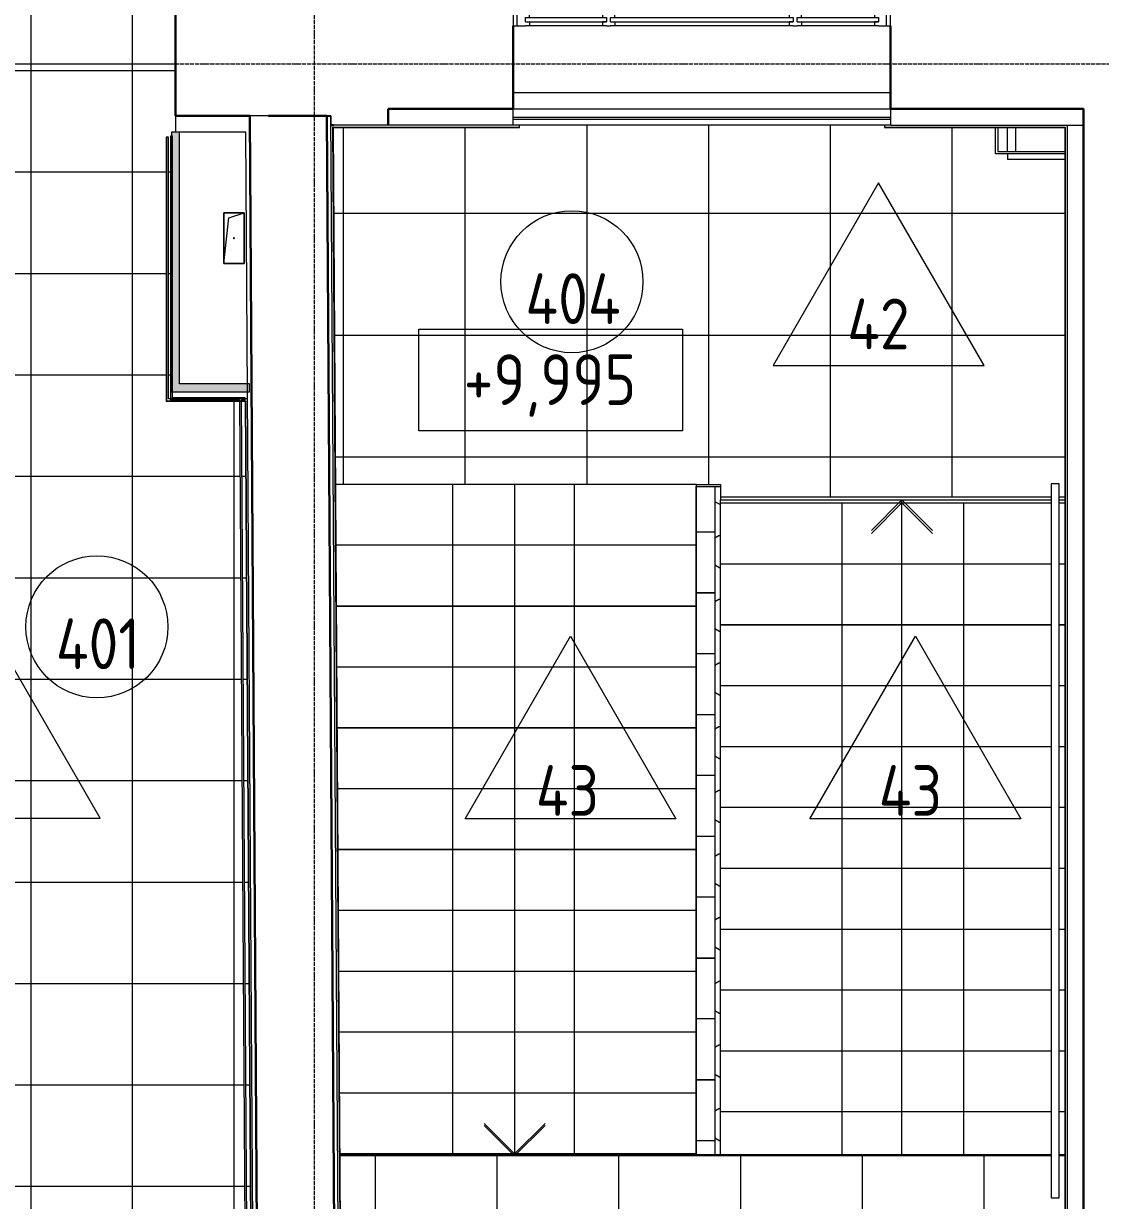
# Model space of a CAD drawing. Header units: millimetres. Extents: x -10915 to 62537, y -37640 to 44223.
# Drawn here: x 1565 to 6873, y 14642 to 20443 of the extents above; entities that cross this region are included whole.
import ezdxf

# ---------------------------------------------------------------- set-up
doc = ezdxf.new("R2010")
doc.units = ezdxf.units.MM
doc.linetypes.add('ADSK_Линия сетки', pattern=[25, 20, -2.5, 0, -2.5])
for name, color, linetype, lineweight in [('_ Окна', 7, 'Continuous', 9), ('Аннотация', 7, 'Continuous', 20), ('Лестницы', 7, 'Continuous', 9), ('Марки', 7, 'Continuous', 20), ('Марки помещений', 7, 'Continuous', 20), ('Обобщенные модели', 7, 'Continuous', 18), ('Окна', 7, 'Continuous', 9), ('Оси', 7, 'Continuous', 9), ('Отметки', 7, 'Continuous', 9), ('Перекрытие', 7, 'Continuous', 18), ('Перекрытие штриховка', 7, 'Continuous', 18), ('Потолки', 7, 'Continuous', 9), ('Потолки штриховка', 7, 'Continuous', 9), ('Стены внутренние', 7, 'Continuous', 18), ('Стены наружные', 7, 'Continuous', 18), ('Стены несущие', 7, 'Continuous', 30), ('Стены отделка', 7, 'Continuous', 30), ('Стены штриховка', 7, 'Continuous', 9), ('Стрелки вверх', 7, 'Continuous', 18)]:
    doc.layers.add(name, color=color, linetype=linetype, lineweight=lineweight)
doc.layers.add('Линии', color=7, linetype='Continuous', lineweight=9, true_color=0x00a600)
doc.styles.add('GOST Common_1', font='GOST_Common.ttf', dxfattribs={"width": 0.9, "height": 250})
doc.styles.add('GOST Common_2', font='GOST_Common.ttf', dxfattribs={"width": 0.9, "height": 250})
pattern_1 = [(0, (4880.8, 18171.4), (0, 600), []), (90, (4880.8, 18171.4), (-600, 4e-14), [])]
pattern_2 = [(180, (5000, 14480.06), (-7e-14, -600), []), (270, (5000, 14480.06), (600, 4e-14), [])]
pattern_3 = [(0, (4980.8, 18236.54), (0, 600), []), (90, (4980.8, 18236.54), (-600, 4e-14), [])]

# ---------------------------------------------------------------- blocks, each defined once
blk = doc.blocks.new('окно трехпол с фрамугой - 1820-2200_h___нов_ ок-20-2116897-План полов 4-го этажа')
at = {"layer": '_ Окна', "lineweight": 18}
for p, q in [((-850, 175), (-930, 175)), ((-930, 175), (-930, 115)), ((-850, 155), (-850, 175)), ((-430, 175), (-490, 175)), ((-490, 175), (-490, 155)), ((-430, 155), (-430, 175)), ((490, 175), (430, 175)), ((430, 175), (430, 155)), ((490, 155), (490, 175)), ((850, 175), (850, 155)), ((930, 175), (850, 175)), ((930, 115), (930, 175)), ((-870, 135), (-870, 155)), ((-870, 155), (-850, 155)), ((-870, 135), (-850, 135)), ((-850, 135), (-850, 115)), ((-490, 155), (-470, 155)), ((-490, 135), (-490, 115)), ((-470, 135), (-490, 135)), ((-470, 155), (-470, 135)), ((-450, 135), (-450, 155)), ((-450, 155), (-430, 155)), ((-450, 135), (-430, 135)), ((-430, 135), (-430, 115)), ((430, 155), (450, 155)), ((430, 135), (430, 115)), ((450, 135), (430, 135)), ((450, 155), (450, 135)), ((470, 135), (470, 155)), ((470, 155), (490, 155)), ((470, 135), (490, 135)), ((490, 135), (490, 115)), ((850, 155), (870, 155)), ((850, 135), (850, 115)), ((870, 135), (850, 135)), ((870, 155), (870, 135)), ((-930, 115), (-870, 115)), ((-850, 115), (-870, 115)), ((-470, 115), (-490, 115)), ((-470, 115), (-450, 115)), ((-430, 115), (-450, 115)), ((450, 115), (430, 115)), ((450, 115), (470, 115)), ((490, 115), (470, 115)), ((870, 115), (850, 115)), ((870, 115), (930, 115))]:
    blk.add_line(p, q, dxfattribs=at)
at = {"layer": '_ Окна'}
for p, q in [((-910, 115), (-910, 175)), ((910, 115), (910, 175)), ((-870, 135), (-470, 135)), ((-850, 155), (-490, 155)), ((-450, 135), (450, 135)), ((-430, 155), (430, 155)), ((470, 135), (870, 135)), ((490, 155), (850, 155))]:
    blk.add_line(p, q, dxfattribs=at)
at = {"layer": 'Окна'}
for p, q in [((-850, 175), (-490, 175)), ((-430, 175), (430, 175)), ((490, 175), (850, 175)), ((-490, 115), (-850, 115)), ((430, 115), (-430, 115)), ((850, 115), (490, 115))]:
    blk.add_line(p, q, dxfattribs=at)
blk = doc.blocks.new('GM_Отверстие прямоугольное _в плите_ - Отверстие-3906246-План полов 4-го этажа')
at = {"layer": 'Обобщенные модели'}
for p, q in [((-50, -125), (-50, 125)), ((-50, 125), (50, 125)), ((50, 125), (-50, 125)), ((-50, 125), (-50, -125)), ((-25, 100), (50, 125)), ((50, 125), (50, -125)), ((50, -125), (50, 125)), ((-50, -125), (-25, 100)), ((50, -125), (-50, -125)), ((-50, -125), (50, -125))]:
    blk.add_line(p, q, dxfattribs=at)
for start, end in [(360, 180), (180, 360), (60, 165), (300, 360), (195, 270)]:
    blk.add_arc((0, 0), 2.5, start, end, dxfattribs=at)
blk = doc.blocks.new('ADSK_Марка_Помещение_ОдноЗначение - Номер-159740-План полов 4-го этажа')
at = {"layer": 'Марки помещений'}
blk.add_circle((0, 0), 3.5, dxfattribs=at)
blk = doc.blocks.new('ADSK_Марка_ПерекрытиеПол - Экземпляр_Отделка пола-158379-План полов 4-го этажа')
at = {"layer": 'Марки', "color": 1, "true_color": 0xff0000}
for p, q in [((0, 9), (-5.196, 0)), ((5.196, 0), (0, 9)), ((-5.196, 0), (5.196, 0))]:
    blk.add_line(p, q, dxfattribs=at)
blk = doc.blocks.new('Высотные отметки - Рамка-12095-План полов 4-го этажа')
at = {"layer": 'Аннотация'}
for p, q in [((-6.5, 0), (-6.5, 5)), ((-6.5, 5), (6.5, 5)), ((6.5, 5), (6.5, 0)), ((6.5, 0), (-6.5, 0))]:
    blk.add_line(p, q, dxfattribs=at)

msp = doc.modelspace()

# ---------------------------------------------------------------- hatches: boundary and pattern name
at = {"layer": 'Лестницы', "true_color": 0x787878}
h = msp.add_hatch(dxfattribs=at)
h.set_pattern_fill('FP_22', color=8, style=0, pattern_type=2)
h.set_pattern_definition(pattern_1)
h.paths.add_polyline_path([(3105.67, 17871.373), (4880.798, 17871.373), (4880.798, 18171.373), (3103.733, 18171.373), (3103.798, 18161.373)])
h = msp.add_hatch(dxfattribs=at)
h.set_pattern_fill('FP_26', color=8, style=0, pattern_type=2)
h.set_pattern_definition(pattern_3)
h.paths.add_polyline_path([(4881.268, 17936.542), (4971.881, 17936.542), (4971.881, 18161.373), (4881.268, 18160.863)])
h = msp.add_hatch(dxfattribs=at)
h.set_pattern_fill('FP_23', color=8, style=0, pattern_type=2)
h.set_pattern_definition(pattern_2)
h.paths.add_polyline_path([(6670, 17780.063), (6698, 17780.063), (6698, 18080.063), (6670, 18080.063)])
h.paths.add_polyline_path([(5666.098, 17780.063), (6630, 17780.063), (6630, 18080.063), (5000, 18080.063), (5000, 17780.063)])
h = msp.add_hatch(dxfattribs=at)
h.set_pattern_fill('FP_26', color=8, style=0, pattern_type=2)
h.set_pattern_definition(pattern_3)
h.paths.add_polyline_path([(4971.881, 17636.542), (4971.881, 17936.542), (4881.268, 17936.542), (4881.268, 17636.542)])
h = msp.add_hatch(dxfattribs=at)
h.set_pattern_fill('FP_22', color=8, style=0, pattern_type=2)
h.set_pattern_definition(pattern_1)
h.paths.add_polyline_path([(3107.606, 17571.373), (4880.798, 17571.373), (4880.798, 17871.373), (3105.67, 17871.373), (3107.283, 17621.376)])
h = msp.add_hatch(dxfattribs=at)
h.set_pattern_fill('FP_23', color=8, style=0, pattern_type=2)
h.set_pattern_definition(pattern_2)
h.paths.add_polyline_path([(6630, 17480.063), (6630, 17780.063), (5000, 17780.063), (5000, 17480.063), (5666.098, 17480.063)])
h.paths.add_polyline_path([(6698, 17480.063), (6698, 17780.063), (6670, 17780.063), (6670, 17480.063), (6694.574, 17480.063)])
h = msp.add_hatch(dxfattribs=at)
h.set_pattern_fill('FP_26', color=8, style=0, pattern_type=2)
h.set_pattern_definition(pattern_3)
h.paths.add_polyline_path([(4881.268, 17336.542), (4971.881, 17336.542), (4971.881, 17636.542), (4881.268, 17636.542), (4881.268, 17503.854)])
h = msp.add_hatch(dxfattribs=at)
h.set_pattern_fill('FP_22', color=8, style=0, pattern_type=2)
h.set_pattern_definition(pattern_1)
h.paths.add_polyline_path([(3139.078, 17271.373), (4880.798, 17271.373), (4880.798, 17571.373), (3107.606, 17571.373), (3110.003, 17271.373), (3137.078, 17271.373)])
h = msp.add_hatch(dxfattribs=at)
h.set_pattern_fill('FP_23', color=8, style=0, pattern_type=2)
h.set_pattern_definition(pattern_2)
h.paths.add_polyline_path([(6698, 17180.063), (6698, 17480.063), (6670, 17480.063), (6670, 17180.063), (6694.574, 17180.063)])
h.paths.add_polyline_path([(5000, 17180.063), (6630, 17180.063), (6630, 17480.063), (5000, 17480.063)])
h = msp.add_hatch(dxfattribs=at)
h.set_pattern_fill('FP_26', color=8, style=0, pattern_type=2)
h.set_pattern_definition(pattern_3)
h.paths.add_polyline_path([(4971.881, 17036.542), (4971.881, 17336.542), (4881.268, 17336.542), (4881.268, 17036.542)])
h = msp.add_hatch(dxfattribs=at)
h.set_pattern_fill('FP_22', color=8, style=0, pattern_type=2)
h.set_pattern_definition(pattern_1)
h.paths.add_polyline_path([(3111.479, 16971.373), (4880.798, 16971.373), (4880.798, 17271.373), (3109.543, 17271.373), (3110.172, 17173.811)])
h = msp.add_hatch(dxfattribs=at)
h.set_pattern_fill('FP_23', color=8, style=0, pattern_type=2)
h.set_pattern_definition(pattern_2)
h.paths.add_polyline_path([(6698, 16880.063), (6698, 17180.063), (6670, 17180.063), (6670, 16880.063), (6694.574, 16880.063)])
h.paths.add_polyline_path([(5000, 16880.063), (6630, 16880.063), (6630, 17180.063), (5000, 17180.063)])
h = msp.add_hatch(dxfattribs=at)
h.set_pattern_fill('FP_26', color=8, style=0, pattern_type=2)
h.set_pattern_definition(pattern_3)
h.paths.add_polyline_path([(4881.268, 16736.542), (4971.881, 16736.542), (4971.881, 17036.542), (4881.268, 17036.542), (4881.268, 16762.93)])
h = msp.add_hatch(dxfattribs=at)
h.set_pattern_fill('FP_22', color=8, style=0, pattern_type=2)
h.set_pattern_definition(pattern_1)
h.paths.add_polyline_path([(3139.078, 16671.373), (4880.798, 16671.373), (4880.798, 16971.373), (3111.479, 16971.373), (3113.416, 16671.373), (3137.078, 16671.373)])
h = msp.add_hatch(dxfattribs=at)
h.set_pattern_fill('FP_23', color=8, style=0, pattern_type=2)
h.set_pattern_definition(pattern_2)
h.paths.add_polyline_path([(6698, 16580.063), (6698, 16880.063), (6670, 16880.063), (6670, 16580.063), (6694.574, 16580.063)])
h.paths.add_polyline_path([(5666.098, 16580.063), (6630, 16580.063), (6630, 16880.063), (5000, 16880.063), (5000, 16580.063)])
h = msp.add_hatch(dxfattribs=at)
h.set_pattern_fill('FP_26', color=8, style=0, pattern_type=2)
h.set_pattern_definition(pattern_3)
h.paths.add_polyline_path([(4971.881, 16436.542), (4971.881, 16736.542), (4881.268, 16736.542), (4881.268, 16436.542)])
h = msp.add_hatch(dxfattribs=at)
h.set_pattern_fill('FP_22', color=8, style=0, pattern_type=2)
h.set_pattern_definition(pattern_1)
h.paths.add_polyline_path([(3139.078, 16371.373), (4880.798, 16371.373), (4880.798, 16671.373), (3113.416, 16671.373), (3115.352, 16371.373), (3137.078, 16371.373)])
h = msp.add_hatch(dxfattribs=at)
h.set_pattern_fill('FP_23', color=8, style=0, pattern_type=2)
h.set_pattern_definition(pattern_2)
h.paths.add_polyline_path([(6698, 16280.063), (6698, 16580.063), (6670, 16580.063), (6670, 16280.063), (6694.574, 16280.063)])
h.paths.add_polyline_path([(5000, 16280.063), (6630, 16280.063), (6630, 16580.063), (5000, 16580.063)])
h = msp.add_hatch(dxfattribs=at)
h.set_pattern_fill('FP_26', color=8, style=0, pattern_type=2)
h.set_pattern_definition(pattern_3)
h.paths.add_polyline_path([(4971.881, 16136.542), (4971.881, 16436.542), (4881.268, 16436.542), (4881.268, 16136.542)])
h = msp.add_hatch(dxfattribs=at)
h.set_pattern_fill('FP_22', color=8, style=0, pattern_type=2)
h.set_pattern_definition(pattern_1)
h.paths.add_polyline_path([(3139.078, 16071.373), (4880.798, 16071.373), (4880.798, 16371.373), (3115.352, 16371.373), (3117.289, 16071.373), (3137.078, 16071.373)])
h = msp.add_hatch(dxfattribs=at)
h.set_pattern_fill('FP_23', color=8, style=0, pattern_type=2)
h.set_pattern_definition(pattern_2)
h.paths.add_polyline_path([(6630, 15980.063), (6630, 16280.063), (5000, 16280.063), (5000, 15980.063), (5666.098, 15980.063)])
h.paths.add_polyline_path([(6698, 15980.063), (6698, 16280.063), (6670, 16280.063), (6670, 15980.063), (6694.574, 15980.063)])
h = msp.add_hatch(dxfattribs=at)
h.set_pattern_fill('FP_26', color=8, style=0, pattern_type=2)
h.set_pattern_definition(pattern_3)
h.paths.add_polyline_path([(4881.268, 15836.542), (4971.881, 15836.542), (4971.881, 16136.542), (4881.268, 16136.542), (4881.268, 16022.005)])
h = msp.add_hatch(dxfattribs=at)
h.set_pattern_fill('FP_22', color=8, style=0, pattern_type=2)
h.set_pattern_definition(pattern_1)
h.paths.add_polyline_path([(3139.078, 15771.373), (4880.798, 15771.373), (4880.798, 16071.373), (3117.289, 16071.373), (3119.225, 15771.373), (3137.078, 15771.373)])
h = msp.add_hatch(dxfattribs=at)
h.set_pattern_fill('FP_23', color=8, style=0, pattern_type=2)
h.set_pattern_definition(pattern_2)
h.paths.add_polyline_path([(6698, 15680.063), (6698, 15980.063), (6670, 15980.063), (6670, 15680.063), (6694.574, 15680.063)])
h.paths.add_polyline_path([(5000, 15680.063), (6630, 15680.063), (6630, 15980.063), (5000, 15980.063)])
h = msp.add_hatch(dxfattribs=at)
h.set_pattern_fill('FP_26', color=8, style=0, pattern_type=2)
h.set_pattern_definition(pattern_3)
h.paths.add_polyline_path([(4971.881, 15536.542), (4971.881, 15836.542), (4881.268, 15836.542), (4881.268, 15536.542)])
h = msp.add_hatch(dxfattribs=at)
h.set_pattern_fill('FP_22', color=8, style=0, pattern_type=2)
h.set_pattern_definition(pattern_1)
h.paths.add_polyline_path([(3123.485, 15471.373), (4880.798, 15471.373), (4880.798, 15771.373), (3119.225, 15771.373), (3121.162, 15471.373)])
h = msp.add_hatch(dxfattribs=at)
h.set_pattern_fill('FP_23', color=8, style=0, pattern_type=2)
h.set_pattern_definition(pattern_2)
h.paths.add_polyline_path([(6698, 15380.063), (6698, 15680.063), (6670, 15680.063), (6670, 15380.063), (6694.574, 15380.063)])
h.paths.add_polyline_path([(5000, 15380.063), (6630, 15380.063), (6630, 15680.063), (5000, 15680.063)])
h = msp.add_hatch(dxfattribs=at)
h.set_pattern_fill('FP_26', color=8, style=0, pattern_type=2)
h.set_pattern_definition(pattern_3)
h.paths.add_polyline_path([(4971.881, 15236.542), (4971.881, 15536.542), (4881.268, 15536.542), (4881.268, 15236.542)])
h = msp.add_hatch(dxfattribs=at)
h.set_pattern_fill('FP_22', color=8, style=0, pattern_type=2)
h.set_pattern_definition(pattern_1)
h.paths.add_polyline_path([(3139.207, 15171.373), (4880.798, 15171.373), (4880.798, 15471.373), (3121.162, 15471.373), (3123.485, 15171.373), (3139.078, 15171.373)])
h = msp.add_hatch(dxfattribs=at)
h.set_pattern_fill('FP_23', color=8, style=0, pattern_type=2)
h.set_pattern_definition(pattern_2)
h.paths.add_polyline_path([(5000, 15080.063), (6630, 15080.063), (6630, 15380.063), (5000, 15380.063), (5000, 15281.08)])
h.paths.add_polyline_path([(6698, 15080.063), (6698, 15380.063), (6670, 15380.063), (6670, 15080.063), (6694.574, 15080.063)])
h = msp.add_hatch(dxfattribs=at)
h.set_pattern_fill('FP_26', color=8, style=0, pattern_type=2)
h.set_pattern_definition(pattern_3)
h.paths.add_polyline_path([(4971.881, 14936.542), (4971.881, 15236.542), (4881.268, 15236.542), (4881.268, 14936.542)])
h = msp.add_hatch(dxfattribs=at)
h.set_pattern_fill('FP_22', color=8, style=0, pattern_type=2)
h.set_pattern_definition(pattern_1)
h.paths.add_polyline_path([(3139.207, 14871.373), (4880.798, 14871.373), (4880.798, 15171.373), (3123.098, 15171.373), (3125.035, 14871.373), (3139.078, 14871.373)])
h = msp.add_hatch(dxfattribs=at)
h.set_pattern_fill('FP_23', color=8, style=0, pattern_type=2)
h.set_pattern_definition(pattern_2)
h.paths.add_polyline_path([(6698, 14866.542), (6698, 15080.063), (6670, 15080.063), (6670, 14866.542), (6694.574, 14866.542)])
h.paths.add_polyline_path([(5666.098, 14866.542), (6630, 14866.542), (6630, 15080.063), (5000, 15080.063), (5000, 14866.542)])
h = msp.add_hatch(dxfattribs=at)
h.set_pattern_fill('FP_26', color=8, style=0, pattern_type=2)
h.set_pattern_definition(pattern_3)
h.paths.add_polyline_path([(4971.881, 14866.542), (4971.881, 14936.542), (4881.268, 14936.542), (4881.268, 14866.542)])
at = {"layer": 'Перекрытие штриховка', "lineweight": 9, "true_color": 0x787878}
h = msp.add_hatch(dxfattribs=at)
h.set_pattern_fill('FP_17', color=8, style=0, pattern_type=2)
h.set_pattern_definition([(270, (11102.2, 26211.3), (500, 3e-14), []), (0, (11102.2, 26211.3), (0, 500), [])])
h.paths.add_polyline_path([(152, 36430.054), (150, 36432.072), (150, 36430.072)])
h.paths.add_polyline_path([(152, 20529.703), (150, 20527.703), (152, 20527.703)])
h.paths.add_polyline_path([(325.932, 20245), (2313.932, 20245.043), (2314.244, 20529.703), (2501.918, 20529.703), (2501.918, 20532.703), (2314.244, 20532.703), (2314.244, 20542.703), (2501.918, 20542.703), (2501.918, 35740.947), (2387.87, 35740.947), (2387.87, 36382.421), (1844.494, 36387.192), (1844.758, 36397.19), (2387.87, 36392.422), (2387.87, 36410.422), (1844.74, 36415.191), (1844.845, 36467.192), (1760.276, 36467.11), (1762.366, 36463.416), (948.559, 36003.044), (944.128, 36010.877), (934.87, 36006.933), (909.82, 36051.213), (901.116, 36046.29), (896.685, 36054.123), (1630.205, 36469.077), (660.242, 36477.594), (834.938, 36374.678), (830.369, 36366.923), (838.985, 36361.847), (812.591, 36317.044), (821.207, 36311.968), (816.639, 36304.214), (528.002, 36474.254), (530.64, 36478.731), (445.251, 36479.306), (444.636, 36427.485), (152, 36429.483), (152, 36412.053), (444.636, 36409.484), (444.548, 36399.484), (180, 36401.807), (180, 26994), (170, 26994), (170, 36401.895), (152, 36401.807), (152, 26994), (120, 26994), (120, 26908.608), (124.5, 26911.206), (592, 26101.472), (584.206, 26096.972), (589.206, 26088.312), (544.172, 26062.312), (549.172, 26053.652), (541.378, 26049.152), (120, 26779), (120, 25809), (221.378, 25984.592), (229.172, 25980.092), (234.172, 25988.752), (279.206, 25962.752), (284.206, 25971.413), (292, 25966.913), (124.5, 25676.794), (120, 25679.392), (120, 25594), (152, 25594), (152, 20529.703), (170, 20529.703), (170, 25594), (180, 25594), (180, 20542.703), (325.619, 20542.703), (325.025, 20532.703), (180, 20532.703), (180, 20529.703), (325.619, 20529.703), (325.932, 20467.553)])
h.paths.add_polyline_path([(2717.679, 20529.703), (2640.362, 35740.947), (2513.918, 35740.947), (2513.918, 20542.703), (2709.638, 20542.703), (2709.638, 20532.703), (2513.918, 20532.703), (2513.918, 20529.703), (2713.74, 20529.703)])
h.paths.add_polyline_path([(2719.689, 20527.703), (2717.679, 20529.703), (2717.74, 20527.705)])
h.paths.add_polyline_path([(120, 25687), (120.739, 25690.512), (120, 25689.954)])
h.paths.add_polyline_path([(120, 26897.061), (121.706, 26898.046), (120, 26901), (120, 26898.046)])
h.paths.add_polyline_path([(2501.918, 35780.947), (2640.158, 35780.947), (2637.061, 36380.233), (2427.87, 36382.07), (2427.87, 35780.947)])
h.paths.add_polyline_path([(2637.061, 36390.234), (2636.97, 36408.235), (2427.87, 36410.071), (2427.87, 36392.071), (2636.97, 36390.235)])
h.paths.add_polyline_path([(2638.97, 36408.218), (2638.872, 36410.13), (2637.061, 36408.235), (2638.96, 36408.218)])
h.paths.add_polyline_path([(2679.148, 36440.369), (2688.807, 36440.418), (2688.709, 36459.781), (2679.318, 36459.781), (2679.148, 36440.418)])
h.paths.add_polyline_path([(1749.231, 36466.326), (1752.2, 36468.006), (1748.787, 36467.11)])
h.paths.add_polyline_path([(541.186, 36476.933), (541.186, 36478.639), (538.247, 36478.665)])
h = msp.add_hatch(dxfattribs=at)
h.set_pattern_fill('FP_64', color=8, style=0, pattern_type=2)
h.set_pattern_definition([(0, (11602.2, 33711.3), (0, 500), []), (90, (11602.2, 33711.3), (-500, 3e-14), [])])
h.paths.add_polyline_path([(152, 12809.342), (170, 12809.342), (170, 14495.002), (180, 14495.002), (180, 12809.342), (2666.344, 12809.342), (2628.931, 18582), (2270.244, 18582), (2270.244, 18584), (2268.244, 18584), (2268.244, 19882.703), (2280.244, 19882.703), (2280.244, 18594), (2289.244, 18594.558), (2289.244, 19887.703), (2294.244, 19887.703), (2294.244, 19907.703), (2314.244, 19907.703), (2313.932, 20242.703), (325.932, 20242.703), (325.619, 19895.703), (152, 19895.703), (152, 19892.703), (325.619, 19892.703), (325.619, 19882.703), (180, 19882.703), (180, 18914.327), (170, 18914.327), (170, 19882.703), (152, 19882.703), (152, 18914.327), (120, 18914.327), (120, 18864.327), (645, 17955), (610.359, 17935), (120, 18784.327), (120, 17764.327), (152, 17764.327), (152, 15895.002), (120, 15895.002), (120, 15809.609), (124.5, 15812.207), (592, 15002.474), (584.206, 14997.974), (589.206, 14989.313), (544.172, 14963.313), (549.172, 14954.653), (541.378, 14950.153), (120, 15680.002), (120, 14710.002), (221.378, 14885.594), (229.172, 14881.094), (234.172, 14889.754), (279.206, 14863.754), (284.206, 14872.414), (292, 14867.914), (124.5, 14577.796), (120, 14580.394), (120, 14495.002), (152, 14495.002), (152, 13799.231)])
h.paths.add_polyline_path([(2694.344, 12809.342), (2656.971, 18582), (2638.97, 18582), (2676.344, 12809.342), (2680.388, 12809.342)])
h.paths.add_polyline_path([(120, 14588.002), (121.706, 14590.956), (120, 14590.956)])
h.paths.add_polyline_path([(120, 15798.062), (121.706, 15799.047), (120, 15802.002), (120, 15799.047)])
h.paths.add_polyline_path([(180, 15895.002), (170, 15895.002), (170, 17764.327), (180, 17764.327), (180, 15914.002)])
h.paths.add_polyline_path([(2656.971, 18582), (2658.971, 18582), (2658.958, 18584)])
h.paths.add_polyline_path([(152, 19895.703), (150, 19897.703), (150, 19895.703)])
h = msp.add_hatch(dxfattribs=at)
h.set_pattern_fill('FP_25', color=8, style=0, pattern_type=2)
h.set_pattern_definition([(0, (4942.17, 13507.6), (0, 600), []), (90, (4942.17, 13507.6), (-600, 4e-14), [])])
h.paths.add_polyline_path([(6694.574, 18110.063), (6698, 18110.063), (6698, 19773.155), (6415, 19773.155), (6415, 19801.025), (6355.707, 19801.025), (6355.707, 19930.655), (5808.93, 19930.655), (5808.93, 19942.655), (4008.93, 19942.655), (4008.93, 19930.655), (3092.377, 19930.655), (3103.733, 18171.373), (5000, 18171.373), (5000, 18110.063), (6630, 18110.063), (6630, 18175.063), (6670, 18175.063), (6670, 18110.063)])
h.paths.add_polyline_path([(6367.707, 19813.025), (6415, 19813.155), (6415, 19930.655), (6367.707, 19930.655)])
h = msp.add_hatch(dxfattribs=at)
h.set_pattern_fill('FP_24', color=8, style=0, pattern_type=2)
h.set_pattern_definition([(0, (5099.56, 11453.7), (0, 600), []), (90, (5099.56, 11453.7), (-600, 4e-14), [])])
h.paths.add_polyline_path([(5670, 12343.783), (5680, 12343.783), (5680, 12353.783), (5670, 12353.783), (5670, 12403.783), (5680, 12403.783), (5680, 12435.783), (6308, 12435.783), (6308, 12693.783), (6310, 12693.783), (6310, 12695.783), (6698, 12695.783), (6698, 14861.373), (6670, 14861.373), (6670, 14655.063), (6630, 14655.063), (6630, 14861.373), (3125.099, 14861.373), (3139.078, 12695.783), (3621.225, 12695.783), (3621.225, 12693.783), (3623.225, 12693.783), (3624.282, 12435.783), (3980, 12435.783), (3980, 12423.783), (4130, 12423.783), (4130, 12343.783), (5666.098, 12343.783)])
h.paths.add_polyline_path([(6310, 12433.783), (6310, 12435.783), (6308, 12435.783), (6309.922, 12433.86)])
h.paths.add_polyline_path([(3621.225, 12433.783), (3623.225, 12433.783), (3622.701, 12435.26)])
h.paths.add_polyline_path([(6700, 12693.783), (6700, 12695.783), (6698, 12695.783)])
at = {"layer": 'Потолки штриховка', "lineweight": 18}
h = msp.add_hatch(dxfattribs=at)
h.set_pattern_fill('FP_15', color=256, style=0, pattern_type=2)
h.set_pattern_definition([(0, (65.08, 4897.32), (0, 156.886), [47.641, -260.317]), (56.803, (153.98, 4918.34), (-153.98, 78.4423), [43.506, -237.722]), (123.197, (177.8, 4996.78), (-153.98, -78.4423), [43.506, -237.722]), (26.996, (112.72, 4897.32), (-6e-05, 313.772), [46.304, -299.314]), (26.996, (23.82, 5033.2), (-6e-05, 313.772), [46.304, -299.314]), (153.004, (65.08, 4897.32), (-307.959, -156.8864), [46.304, -299.314]), (153.004, (153.98, 5033.2), (-307.959, -156.8864), [46.304, -299.314]), (90, (177.8, 4954.75), (-307.959, 156.886), [42.037, -271.734]), (90, (0, 4954.75), (-307.959, 156.886), [42.037, -271.734])])
h.paths.add_polyline_path([(4971.881, 14866.542), (5000, 14866.542), (5000, 18161.373), (4971.881, 18161.373), (4971.881, 15080.063)])
h = msp.add_hatch(dxfattribs=at)
h.set_pattern_fill('FP_16', color=256, style=0, pattern_type=2)
h.set_pattern_definition([(0, (65.08, 3196.02), (0, 156.886), [47.641, -260.317]), (56.803, (153.98, 3217.04), (-153.98, 78.4423), [43.506, -237.722]), (123.197, (177.8, 3295.48), (-153.98, -78.4423), [43.506, -237.722]), (26.996, (112.72, 3196.02), (-6e-05, 313.772), [46.304, -299.314]), (26.996, (23.82, 3331.89), (-6e-05, 313.772), [46.304, -299.314]), (153.004, (65.08, 3196.02), (-307.959, -156.8864), [46.304, -299.314]), (153.004, (153.98, 3331.89), (-307.959, -156.8864), [46.304, -299.314]), (90, (177.8, 3253.44), (-307.959, 156.886), [42.037, -271.734]), (90, (0, 3253.44), (-307.959, 156.886), [42.037, -271.734])])
h.paths.add_polyline_path([(4880.798, 14866.542), (4881.268, 14866.542), (4880.798, 15161.373)])
at = {"layer": 'Стены внутренние'}
for points in [[(2299.244, 18628), (2334.244, 18628), (2334.244, 19907.703), (2294.244, 19907.703), (2294.244, 18628), (2299.244, 18633)], [(2580.671, 18628), (2668.673, 18628), (2668.414, 18668), (2334.244, 18668), (2334.244, 18628)]]:
    msp.add_hatch(color=256, dxfattribs=at).paths.add_polyline_path(points)

# ---------------------------------------------------------------- linework, layer by layer
at = {"layer": 'Лестницы'}
for p, q in [((5838.93, 20101.373), (3978.93, 20101.373)), ((4880.798, 18171.373), (3103.733, 18171.373)), ((4880.798, 18171.373), (3103.733, 18171.373)), ((4880.798, 18171.373), (4880.798, 17871.373)), ((4880.798, 18161.373), (5000, 18161.373)), ((5000, 18110.063), (5000, 18095.063)), ((5000, 18095.063), (6630, 18095.063)), ((5000, 18080.063), (5000, 18095.063)), ((5000, 18095.063), (6630, 18095.063)), ((5000, 18080.063), (6630, 18080.063)), ((5000, 17780.063), (5000, 18080.063)), ((6670, 18095.063), (6698, 18095.063)), ((6670, 18095.063), (6698, 18095.063)), ((6670, 18080.063), (6698, 18080.063)), ((4971.881, 17936.542), (4881.268, 17936.542)), ((4971.881, 17936.542), (4881.268, 17936.542)), ((4880.798, 17871.373), (3105.67, 17871.373)), ((4880.798, 17871.373), (3105.67, 17871.373)), ((4880.798, 17871.373), (4880.798, 17571.373)), ((5000, 17480.063), (5000, 17780.063)), ((5000, 17780.063), (6630, 17780.063)), ((5000, 17780.063), (6630, 17780.063)), ((6670, 17780.063), (6698, 17780.063)), ((6670, 17780.063), (6698, 17780.063)), ((4971.881, 17636.542), (4881.268, 17636.542)), ((4971.881, 17636.542), (4881.268, 17636.542)), ((4880.798, 17571.373), (3107.606, 17571.373)), ((4880.798, 17571.373), (3107.606, 17571.373)), ((4880.798, 17571.373), (4880.798, 17271.373)), ((5000, 17180.063), (5000, 17480.063)), ((5000, 17480.063), (6630, 17480.063)), ((5000, 17480.063), (6630, 17480.063)), ((6670, 17480.063), (6698, 17480.063)), ((6670, 17480.063), (6698, 17480.063)), ((4971.881, 17336.542), (4881.268, 17336.542)), ((4971.881, 17336.542), (4881.268, 17336.542)), ((4880.798, 17271.373), (3109.543, 17271.373)), ((4880.798, 17271.373), (3109.543, 17271.373)), ((4880.798, 17271.373), (4880.798, 16971.373)), ((5000, 16880.063), (5000, 17180.063)), ((5000, 17180.063), (6630, 17180.063)), ((5000, 17180.063), (6630, 17180.063)), ((6670, 17180.063), (6698, 17180.063)), ((6670, 17180.063), (6698, 17180.063)), ((4971.881, 17036.542), (4881.268, 17036.542)), ((4971.881, 17036.542), (4881.268, 17036.542)), ((4880.798, 16971.373), (3111.479, 16971.373)), ((4880.798, 16971.373), (3111.479, 16971.373)), ((4880.798, 16971.373), (4880.798, 16671.373)), ((5000, 16580.063), (5000, 16880.063)), ((5000, 16880.063), (6630, 16880.063)), ((5000, 16880.063), (6630, 16880.063)), ((6670, 16880.063), (6698, 16880.063)), ((6670, 16880.063), (6698, 16880.063)), ((4971.881, 16736.542), (4881.268, 16736.542)), ((4971.881, 16736.542), (4881.268, 16736.542)), ((4880.798, 16671.373), (3113.416, 16671.373)), ((4880.798, 16671.373), (3113.416, 16671.373)), ((4880.798, 16671.373), (4880.798, 16371.373)), ((5000, 16280.063), (5000, 16580.063)), ((5000, 16580.063), (6630, 16580.063)), ((5000, 16580.063), (6630, 16580.063)), ((6670, 16580.063), (6698, 16580.063)), ((6670, 16580.063), (6698, 16580.063)), ((4971.881, 16436.542), (4881.268, 16436.542)), ((4971.881, 16436.542), (4881.268, 16436.542)), ((4880.798, 16371.373), (3115.352, 16371.373)), ((4880.798, 16371.373), (3115.352, 16371.373)), ((4880.798, 16371.373), (4880.798, 16071.373)), ((5000, 15980.063), (5000, 16280.063)), ((5000, 16280.063), (6630, 16280.063)), ((5000, 16280.063), (6630, 16280.063)), ((6670, 16280.063), (6698, 16280.063)), ((6670, 16280.063), (6698, 16280.063)), ((4971.881, 16136.542), (4881.268, 16136.542)), ((4971.881, 16136.542), (4881.268, 16136.542)), ((4880.798, 16071.373), (3117.289, 16071.373)), ((4880.798, 16071.373), (3117.289, 16071.373)), ((4880.798, 16071.373), (4880.798, 15771.373)), ((5000, 15680.063), (5000, 15980.063)), ((5000, 15980.063), (6630, 15980.063)), ((5000, 15980.063), (6630, 15980.063)), ((6670, 15980.063), (6698, 15980.063)), ((6670, 15980.063), (6698, 15980.063)), ((4971.881, 15836.542), (4881.268, 15836.542)), ((4971.881, 15836.542), (4881.268, 15836.542)), ((4880.798, 15771.373), (3119.225, 15771.373)), ((4880.798, 15771.373), (3119.225, 15771.373)), ((4880.798, 15771.373), (4880.798, 15471.373)), ((5000, 15380.063), (5000, 15680.063)), ((5000, 15680.063), (6630, 15680.063)), ((5000, 15680.063), (6630, 15680.063)), ((6670, 15680.063), (6698, 15680.063)), ((6670, 15680.063), (6698, 15680.063)), ((4971.881, 15536.542), (4881.268, 15536.542)), ((4971.881, 15536.542), (4881.268, 15536.542)), ((4880.798, 15471.373), (3121.162, 15471.373)), ((4880.798, 15471.373), (3121.162, 15471.373)), ((4880.798, 15471.373), (4880.798, 15171.373)), ((5000, 15080.063), (5000, 15380.063)), ((5000, 15380.063), (6630, 15380.063)), ((5000, 15380.063), (6630, 15380.063)), ((6670, 15380.063), (6698, 15380.063)), ((6670, 15380.063), (6698, 15380.063)), ((4971.881, 15236.542), (4881.268, 15236.542)), ((4971.881, 15236.542), (4881.268, 15236.542)), ((4880.798, 15171.373), (3123.098, 15171.373)), ((4880.798, 15171.373), (3123.098, 15171.373)), ((4880.798, 15171.373), (4880.798, 14871.373)), ((5000, 14866.542), (5000, 15080.063)), ((5000, 15080.063), (6630, 15080.063)), ((5000, 15080.063), (6630, 15080.063)), ((6670, 15080.063), (6698, 15080.063)), ((6670, 15080.063), (6698, 15080.063)), ((4971.881, 14936.542), (4881.268, 14936.542)), ((4971.881, 14936.542), (4881.268, 14936.542)), ((4880.798, 14871.373), (3125.035, 14871.373)), ((4880.798, 14861.373), (3125.099, 14861.373)), ((4880.798, 14871.373), (4880.798, 14866.542))]:
    msp.add_line(p, q, dxfattribs=at)
at = {"layer": 'Линии', "color": 7}
for p, q in [((6670, 18175.063), (6630, 18175.063)), ((6630, 18175.063), (6630, 14655.063)), ((6670, 14655.063), (6670, 18175.063)), ((6630, 14655.063), (6670, 14655.063))]:
    msp.add_line(p, q, dxfattribs=at)
at = {"layer": 'Линии', "color": 1, "true_color": 0xff0000}
for p, q in [((3741.352, 16523.528), (4260.968, 17423.528)), ((4260.968, 17423.528), (4780.583, 16523.528)), ((5441.352, 16523.528), (5960.968, 17423.528)), ((5960.968, 17423.528), (6480.583, 16523.528)), ((4780.583, 16523.528), (3741.352, 16523.528)), ((6480.583, 16523.528), (5441.352, 16523.528))]:
    msp.add_line(p, q, dxfattribs=at)
at = {"layer": 'Оси', "linetype": 'ADSK_Линия сетки'}
for p, q in [((2999.565, -4909.651), (2999.565, 43042.344)), ((-10114.729, 20245), (56004.853, 20245))]:
    msp.add_line(p, q, dxfattribs=at)
at = {"layer": 'Перекрытие'}
for p, q in [((325.932, 20245), (2313.932, 20245)), ((2313.932, 20242.703), (325.932, 20242.703)), ((4880.798, 18171.373), (5000, 18171.373)), ((5000, 18171.373), (5000, 18110.063)), ((5000, 18110.063), (6630, 18110.063)), ((6670, 18110.063), (6698, 18110.063)), ((6630, 14866.542), (3125.066, 14866.542)), ((6630, 14861.373), (3125.099, 14861.373)), ((6698, 14866.542), (6670, 14866.542)), ((6698, 14861.373), (6670, 14861.373))]:
    msp.add_line(p, q, dxfattribs=at)
at = {"layer": 'Потолки'}
for p, q in [((4881.268, 14866.542), (4881.268, 18161.373)), ((4971.881, 18161.373), (4971.881, 14866.542))]:
    msp.add_line(p, q, dxfattribs=at)
at = {"layer": 'Стены внутренние'}
for p, q in [((3978.93, 20022.655), (5838.93, 20022.655)), ((2680.164, 19907.703), (2680, 19932.852)), ((5808.93, 19942.655), (4008.93, 19942.655)), ((6415, 19813.155), (6415, 19930.655)), ((6455, 19930.655), (6455, 19813.155)), ((6415, 19813.155), (6698.032, 19813.155)), ((6415, 19801.025), (6415, 19773.155)), ((6698.044, 19773.155), (6415, 19773.155))]:
    msp.add_line(p, q, dxfattribs=at)
at = {"layer": 'Стены наружные'}
for p, q in [((3978.93, 19982.525), (5838.93, 19982.525)), ((5838.93, 19970.525), (3978.93, 19970.525)), ((5838.93, 19970.525), (5838.93, 19982.525)), ((3092.012, 19932.655), (3092.023, 19931.007)), ((6355.707, 19801.025), (6355.707, 19930.655)), ((6367.707, 19930.655), (6367.707, 19813.025)), ((6698.036, 19801.025), (6355.707, 19801.025)), ((6367.707, 19813.025), (6698.033, 19813.025))]:
    msp.add_line(p, q, dxfattribs=at)
at = {"layer": 'Стены несущие'}
for p, q in [((2313.932, 20497.703), (2313.932, 19987.703)), ((3978.93, 20022.525), (3978.93, 20432.525)), ((5838.93, 20432.525), (5838.93, 20022.525)), ((3362.671, 19942.655), (3362.264, 20022.655)), ((3978.93, 20022.655), (3362.264, 20022.655)), ((3362.265, 20022.525), (3978.93, 20022.525)), ((5838.93, 20022.525), (6790, 20022.525)), ((6789.685, 20022.655), (5839.93, 20022.655)), ((6790, 20022.525), (6790, 12663.783)), ((2313.932, 19987.703), (2680, 19987.703)), ((2680, 19987.703), (2729.739, 12283.783)), ((2772.434, 19987.703), (2772.436, 19987.297)), ((3060.008, 19987.703), (2772.434, 19987.703)), ((2772.436, 19987.297), (3079.685, 19988.858)), ((3107.293, 12663.783), (3060.008, 19987.703)), ((3079.685, 19942.655), (3092.299, 19942.655))]:
    msp.add_line(p, q, dxfattribs=at)
at = {"layer": 'Стены отделка', "lineweight": 9}
for p, q in [((3978.93, 19942.655), (3978.93, 20022.525)), ((5839.93, 20022.655), (5838.93, 20022.655)), ((5838.93, 20022.525), (5838.93, 19942.655)), ((6789.685, 19942.655), (6789.685, 20022.655)), ((2314.244, 19987.703), (2314.244, 19907.703)), ((2680, 19907.703), (2680, 19987.703)), ((3080.008, 19987.832), (3060.008, 19987.703)), ((3060.008, 19987.703), (3107.284, 12663.783)), ((3079.685, 19988.858), (3079.685, 19942.655)), ((3127.284, 12663.912), (3080.008, 19987.832)), ((2294.244, 19907.703), (2294.244, 18628)), ((2660.388, 19907.703), (2294.244, 19907.703)), ((2334.244, 18668), (2334.244, 19907.703)), ((2709.877, 12263.783), (2660.388, 19907.703)), ((2680.388, 19907.703), (2680, 19907.703)), ((2729.748, 12283.783), (2680.388, 19907.703)), ((3139.078, 12695.783), (3092.377, 19930.655)), ((3092.377, 19930.655), (4008.93, 19930.655)), ((4008.93, 19942.655), (3978.93, 19942.655)), ((4008.93, 19930.655), (4008.93, 19942.655)), ((5839.93, 19942.655), (5808.93, 19942.655)), ((5808.93, 19942.655), (5808.93, 19930.655)), ((5808.93, 19930.655), (6698, 19930.655)), ((6698, 19930.655), (6698, 12695.783)), ((6700, 19942.655), (6790, 19942.655)), ((6710, 19942.655), (6710, 12683.783)), ((2280.244, 19882.703), (2268.244, 19882.703)), ((2268.244, 19882.703), (2268.244, 18584)), ((2280.244, 18594), (2280.244, 19882.703)), ((2299.244, 19887.703), (2289.244, 19887.703)), ((2289.244, 19887.703), (2289.244, 18588)), ((2299.244, 18598), (2299.244, 19887.703)), ((2294.244, 18628), (2678.117, 18628)), ((2678.117, 18668), (2334.244, 18668)), ((2678.117, 18628), (2678.117, 18668)), ((2270.244, 18582), (2656.971, 18582)), ((2668.893, 18594), (2280.244, 18594)), ((2289.244, 18588), (2628.931, 18588)), ((2656.867, 18598), (2299.244, 18598)), ((2628.931, 18588), (2669.916, 12257.563)), ((2638.931, 18588), (2656.932, 18588)), ((2679.916, 12257.627), (2638.931, 18588)), ((2656.932, 18588), (2656.867, 18598)), ((2656.971, 18582), (2697.941, 12253.783))]:
    msp.add_line(p, q, dxfattribs=at)
at = {"layer": 'Стены штриховка'}
for p, q in [((2772.434, 19987.703), (2680, 19987.703)), ((3137.078, 12695.783), (3090.364, 19932.655)), ((3090.364, 19932.655), (4008.93, 19932.655)), ((3978.93, 19942.655), (3092.299, 19942.655)), ((5808.93, 19932.655), (6700, 19932.655)), ((5839.93, 19942.655), (6700, 19942.655)), ((6700, 19932.655), (6700, 12693.783)), ((2270.244, 19882.703), (2270.244, 18582)), ((2268.244, 18584), (2658.958, 18584)), ((2268.244, 18584), (2268.244, 18582)), ((2268.244, 18582), (2270.244, 18582)), ((2658.958, 18584), (2699.954, 12251.783))]:
    msp.add_line(p, q, dxfattribs=at)
at = {"layer": 'Стрелки вверх'}
for p, q in [((3985.798, 18171.373), (3985.798, 17871.373)), ((5895, 18095.063), (5745, 17945.063)), ((5895, 18080.063), (5745, 17930.063)), ((5895, 18080.063), (5895, 18095.063)), ((5895, 18095.063), (6045, 17945.063)), ((5895, 17780.063), (5895, 18080.063)), ((5895, 18080.063), (6045, 17930.063)), ((3985.798, 17871.373), (3985.798, 17571.373)), ((5895, 17480.063), (5895, 17780.063)), ((3985.798, 17571.373), (3985.798, 17271.373)), ((5895, 17180.063), (5895, 17480.063)), ((3985.798, 17271.373), (3985.798, 16971.373)), ((5895, 16880.063), (5895, 17180.063)), ((3985.798, 16971.373), (3985.798, 16671.373)), ((5895, 16580.063), (5895, 16880.063)), ((3985.798, 16671.373), (3985.798, 16371.373)), ((5895, 16280.063), (5895, 16580.063)), ((3985.798, 16371.373), (3985.798, 16071.373)), ((5895, 15980.063), (5895, 16280.063)), ((3985.798, 16071.373), (3985.798, 15771.373)), ((5895, 15680.063), (5895, 15980.063)), ((3985.798, 15771.373), (3985.798, 15471.373)), ((5895, 15380.063), (5895, 15680.063)), ((3985.798, 15471.373), (3985.798, 15171.373)), ((5895, 15080.063), (5895, 15380.063)), ((3985.798, 15171.373), (3985.798, 14871.373)), ((5895, 14866.542), (5895, 15080.063)), ((3985.798, 14871.373), (3835.798, 15021.373)), ((3985.798, 14861.373), (3835.798, 15011.373)), ((3985.798, 14871.373), (4135.798, 15021.373)), ((3985.798, 14861.373), (4135.798, 15011.373)), ((3985.798, 14871.373), (3985.798, 14866.542))]:
    msp.add_line(p, q, dxfattribs=at)

# ---------------------------------------------------------------- block references
at = {"layer": 'Марки', "color": 1, "true_color": 0xff0000, "xscale": 99.99999999999993, "yscale": 99.99999999999993, "zscale": 99.99999999999993}
for p in [(5779.799, 18758.201), (1423.173, 16526.023)]:
    msp.add_blockref('ADSK_Марка_ПерекрытиеПол - Экземпляр_Отделка пола-158379-План полов 4-го этажа', p, dxfattribs=at)
at = {"layer": 'Марки помещений', "xscale": 99.99999999999993, "yscale": 99.99999999999993, "zscale": 99.99999999999993}
for p in [(4268.018, 19170.785), (1926.59, 17469.626)]:
    msp.add_blockref('ADSK_Марка_Помещение_ОдноЗначение - Номер-159740-План полов 4-го этажа', p, dxfattribs=at)
at = {"layer": 'Обобщенные модели'}
msp.add_blockref('GM_Отверстие прямоугольное _в плите_ - Отверстие-3906246-План полов 4-го этажа', (2601.854, 19385), dxfattribs=at)
at = {"layer": 'Окна'}
msp.add_blockref('окно трехпол с фрамугой - 1820-2200_h___нов_ ок-20-2116897-План полов 4-го этажа', (4908.93, 20317.525), dxfattribs=at)
at = {"layer": 'Отметки', "lineweight": 20, "xscale": 99.99999999999993, "yscale": 99.99999999999993, "zscale": 99.99999999999993}
msp.add_blockref('Высотные отметки - Рамка-12095-План полов 4-го этажа', (4163.589, 18436.346), dxfattribs=at)

# ---------------------------------------------------------------- texts
at = {"layer": 'Марки', "color": 1, "lineweight": 9, "true_color": 0xff0000, "char_height": 250, "width": 345.6, "attachment_point": 5, "line_spacing_factor": 1.022766, "style": 'GOST Common_2'}
for s, insert in [('\\pxqc,t1.44,2.88,4.32,5.76,7.2,8.64,10.08,11.52,12.96,14.4,15.84,17.28,18.72,20.16,21.6,23.04,24.48,25.92,27.36,28.8,30.24,31.68,33.12,34.56,36,37.44,38.88,40.32,41.76,43.2,44.64,46.08;{42}', (5778.767, 18962.626)), ('\\pxqc,t4.572,9.144,13.716,18.288,22.86,27.432,32.004,36.576,41.148,45.72,50.292,54.864,59.436,64.008,68.58,73.152,77.724,82.296,86.868,91.44,96.012,100.584,105.156,109.728,114.3,118.872,123.444,128.016,132.588,137.16,141.732,146.304;{43}', (4245.987, 16662.751)), ('\\pxqc,t4.572,9.144,13.716,18.288,22.86,27.432,32.004,36.576,41.148,45.72,50.292,54.864,59.436,64.008,68.58,73.152,77.724,82.296,86.868,91.44,96.012,100.584,105.156,109.728,114.3,118.872,123.444,128.016,132.588,137.16,141.732,146.304;{43}', (5936.367, 16662.751))]:
    msp.add_mtext(s, dxfattribs=dict(at, insert=insert))
at = {"layer": 'Марки помещений', "lineweight": 9, "char_height": 250, "attachment_point": 5, "line_spacing_factor": 1.022766, "style": 'GOST Common_2'}
for s, insert, width in [('\\pxqc,t1.8,3.6,5.4,7.2,9,10.8,12.6,14.4,16.2,18,19.8,21.6,23.4,25.2,27,28.8,30.6,32.4,34.2,36,37.8,39.6,41.4,43.2,45,46.8,48.6,50.4,52.2,54,55.8,57.6;{404}', (4273.41, 19087.203), 523.8), ('\\pxqc,t1.8,3.6,5.4,7.2,9,10.8,12.6,14.4,16.2,18,19.8,21.6,23.4,25.2,27,28.8,30.6,32.4,34.2,36,37.8,39.6,41.4,43.2,45,46.8,48.6,50.4,52.2,54,55.8,57.6;{401}', (1931.982, 17386.045), 458.1)]:
    msp.add_mtext(s, dxfattribs=dict(at, insert=insert, width=width))
at = {"layer": 'Отметки', "lineweight": 20, "insert": (3734.913, 18813.053), "char_height": 250, "width": 1028.82257, "attachment_point": 1, "line_spacing_factor": 1.022761, "style": 'GOST Common_1'}
msp.add_mtext('+9,995', dxfattribs=at)

doc.saveas('drawing.dxf')
